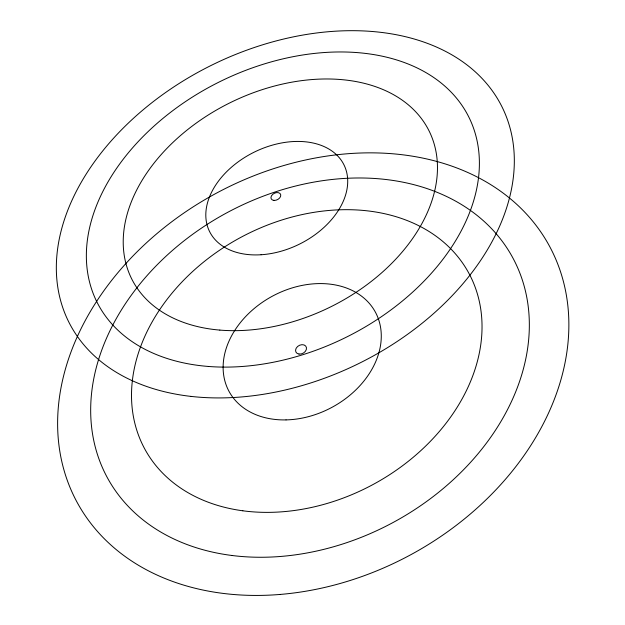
<?xml version="1.0" encoding="UTF-8"?>
<svg xmlns="http://www.w3.org/2000/svg" width="625" height="625" viewBox="0 0 625 625"><rect width="100%" height="100%" fill="white"/><g stroke="black" fill="none" stroke-linecap="round" stroke-linejoin="round"><path stroke-width="0.94" d="M219.836 330.094A166.078 113.773 -26.4 0 0 436.188 152.703A166.078 113.773 -26.4 0 0 184.961 131.781A166.078 113.773 -26.4 0 0 219.836 330.094M261.086 254.75A75.023 51.258 -26.4 0 0 344.539 166.055A75.023 51.258 -26.4 0 0 224.648 173.766A75.023 51.258 -26.4 0 0 261.086 254.75M273.961 200.406A5.203 3.555 -26.4 0 0 280.734 194.844A5.203 3.555 -26.4 0 0 272.859 194.219A5.203 3.555 -26.4 0 0 273.961 200.406M208.352 366.453A207.68 142.555 -26.4 0 0 477.633 143.602A207.68 142.555 -26.4 0 0 162.586 118.695A207.68 142.555 -26.4 0 0 208.352 366.453M191.141 396.414A241.852 166.328 -26.3 0 0 513.18 143.516A241.852 166.328 -26.3 0 0 151.742 102.82A241.852 166.328 -26.3 0 0 191.141 396.414M242.859 510.797A184.344 140.148 -28.5 0 0 480.055 305.016A184.344 140.148 -28.5 0 0 197.398 267.258A184.344 140.148 -28.5 0 0 242.859 510.797M286.031 419.898A83.219 63.055 -28.5 0 0 377.328 316.172A83.219 63.055 -28.5 0 0 243.242 319.188A83.219 63.055 -28.5 0 0 286.031 419.898M299 354.062A5.773 4.367 -28.5 0 0 306.461 347.656A5.773 4.367 -28.5 0 0 297.641 346.453A5.773 4.367 -28.5 0 0 299 354.062M231.836 555.469A230.617 175.75 -28.5 0 0 526.562 296.203A230.617 175.75 -28.5 0 0 171.641 251.133A230.617 175.75 -28.5 0 0 231.836 555.469M280.078 594.445A268.688 205.25 -28.5 0 0 549.281 245.781A268.688 205.25 -28.5 0 0 110.305 282.109A268.688 205.25 -28.5 0 0 280.078 594.445"/></g></svg>
